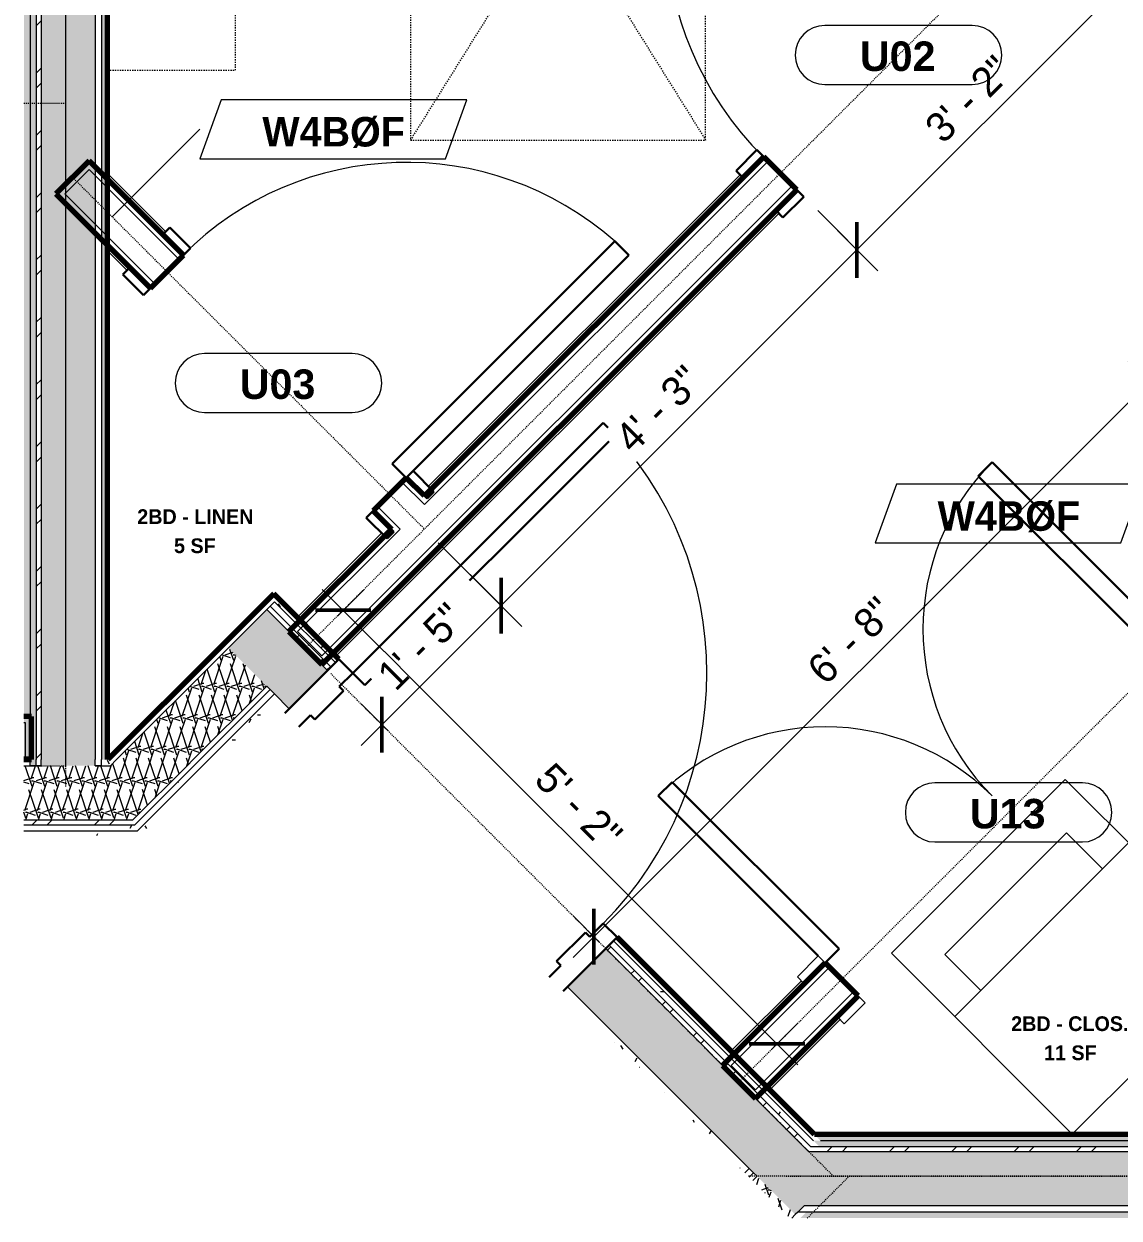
# Model space of a CAD drawing. Header units: inches. Extents: x 2071 to 4741, y -19 to 12114.
# Drawn here: x 4292.4 to 4403.8, y 10411.5 to 10533 of the extents above; entities that cross this region are included whole.
import ezdxf

# ---------------------------------------------------------------- set-up
doc = ezdxf.new("R2010")
doc.units = ezdxf.units.IN
doc.header["$MEASUREMENT"] = 0
doc.linetypes.add('Dash', pattern=[0.25, 0.125, -0.125])
doc.linetypes.add('Dash 3_32_', pattern=[0.1875, 0.09375, -0.09375])
for name, color, linetype, lineweight in [('0-3', 250, 'Continuous', 18), ('0-6', 130, 'Continuous', 5), ('A-ANNO-DIMS', 211, 'Continuous', 9), ('A-ANNO-DIMS-32', 211, 'Continuous', 9), ('A-AREA-IDEN', 2, 'Continuous', 9), ('A-DETL-1', 90, 'Dash 3_32_', 18), ('A-DOOR', 31, 'Continuous', 18), ('A-DOOR-1', 10, 'Continuous', 30), ('A-DOOR-2', 50, 'Continuous', 9), ('A-DOOR-3', 31, 'Continuous', 9), ('A-DOOR-4', 31, 'Continuous', 30), ('A-DOOR-FRAM-2', 10, 'Continuous', 30), ('A-DOOR-FRAM-3', 31, 'Continuous', 30), ('A-DOOR-IDEN', 31, 'Continuous', 9), ('A-GENM', 5, 'Continuous', 9), ('A-GENM-HDLN', 13, 'Dash', 9), ('A-WALL', 113, 'Continuous', 18), ('A-WALL-2', 250, 'Continuous', 18), ('A-WALL-3', 113, 'Continuous', 70), ('A-WALL-IDEN', 211, 'Continuous', 9), ('A-WALL-PATT-1', 50, 'Continuous', 9), ('A-WALL-PATT-2', 253, 'Continuous', 9), ('A-WALL-PATT-3', 8, 'Continuous', 9), ('I-WALL-1', 7, 'Continuous', 70), ('P-SANR-FIXT', 6, 'Continuous', 9), ('Q-CASE', 31, 'Continuous', 9), ('Q-CASE-2', 31, 'Dash', 9)]:
    doc.layers.add(name, color=color, linetype=linetype, lineweight=lineweight)
doc.styles.add('Arial_B', font='arialbd.ttf', dxfattribs={"height": 3})
doc.styles.add('Century Gothic', font='ufonts.com_century-gothic.ttf', dxfattribs={"height": 3})
doc.styles.add('Century Gothic_B', font='GOTHICB.TTF', dxfattribs={"height": 3})
doc.styles.add('Century Gothic_B_1', font='GOTHICB.TTF', dxfattribs={"height": 1.5})
doc.dimstyles.new('OD_1__HACK', dxfattribs={"dimscale": 12, "dimtxt": 3.132505, "dimasz": 0.333333, "dimexe": 0.25, "dimexo": 0.166667, "dimgap": 0.041667, "dimtad": 1, "dimdec": 0, "dimzin": 3, "dimdsep": 46, "dimlunit": 4, "dimtxsty": 'Century Gothic', "dimblk1": 'OBLIQUE', "dimblk2": 'OBLIQUE', "dimsah": 1, "dimcen": 0.09, "dimdle": 0.25, "dimazin": 0, "dimtfac": 1, "dimtdec": 4, "dimtix": 1, "dimtmove": 0, "dimatfit": 3, "dimfxl": 1, "dimtvp": 1, "dimtfill": 1, "dimfrac": 2, "dimtolj": 1, "dimtzin": 0, "dimarcsym": 2})
doc.dimstyles.new('OD_1__HACK_2', dxfattribs={"dimscale": 12, "dimtxt": 3.132505, "dimasz": 0.333333, "dimexe": 0.25, "dimexo": 0.166667, "dimgap": 0.041667, "dimtad": 1, "dimdec": 0, "dimzin": 3, "dimdsep": 46, "dimlunit": 4, "dimtxsty": 'Century Gothic', "dimblk1": 'OBLIQUE', "dimblk2": 'OBLIQUE', "dimsah": 1, "dimcen": 0.09, "dimdle": 0.25, "dimazin": 0, "dimtfac": 1, "dimtdec": 4, "dimtix": 1, "dimtmove": 0, "dimatfit": 3, "dimfxl": 1, "dimtvp": 1, "dimtfill": 1, "dimfrac": 2, "dimtolj": 1, "dimtzin": 0, "dimarcsym": 2})
pattern_1 = [(0, (0, 0), (10.24, 2.56), [0.422, -7.258, 0.422, -7.258, -40.96]), (0, (0, 0), (10.24, 2.56), [-15.36, 0.422, -14.938, 0.422, -7.258, -17.92]), (0, (0, 0), (10.24, 2.56), [-38.4, 0.422, -4.698, 0.422, -12.378]), (120, (3.84, 1.28), (-7.33702503, 7.58810013), [0.422, -7.258, 0.422, -7.258, -40.96]), (120, (3.84, 1.28), (-7.33702503, 7.58810013), [-15.36, 0.422, -14.938, 0.422, -7.258, -17.92]), (120, (3.84, 1.28), (-7.33702503, 7.58810013), [-38.4, 0.422, -4.698, 0.422, -12.378]), (240, (5.12, 6.4), (-2.90297497, -10.14810013), [0.422, -7.258, 0.422, -7.258, -40.96]), (240, (5.12, 6.4), (-2.90297497, -10.14810013), [-15.36, 0.422, -14.938, 0.422, -7.258, -17.92]), (240, (5.12, 6.4), (-2.90297497, -10.14810013), [-38.4, 0.422, -4.698, 0.422, -12.378])]
pattern_2 = [(45, (0, 0), (-3.1678384, 3.1678384), []), (45, (0, 4.8), (-3.1678384, 3.1678384), [])]
pattern_3 = [(161.57, (0.16, 0.16), (-1.279773737, -0.000426766), [0, -9.107, 1.011, 0]), (18.43, (-0.16, 0.16), (-1.279773737, 0.000426766), [0, -9.107, 1.011, 0]), (108.43, (0.16, 0.16), (0.639452382, -3.199964008), [3.035, -7.083]), (71.57, (-0.16, 0.16), (0.639452382, 3.199964008), [3.035, -7.083])]

# ---------------------------------------------------------------- blocks, each defined once
blk = doc.blocks.new('HOLLOW METAL - UNIT DOOR-2191977-1ST FLOOR - 2BD B - ADA TYPE B')
at = {"layer": 'A-DOOR-1'}
for p, q in [((16.25, -4.13), (18, -4.13)), ((16.25, -40.13), (16.25, -4.13)), ((18, -4.13), (18, -40.13)), ((18, -40.13), (16.25, -40.13))]:
    blk.add_line(p, q, dxfattribs=at)
at = {"layer": 'A-DOOR-2'}
blk.add_arc((18, -4.13), 36, 180, 270, dxfattribs=at)
at = {"layer": 'A-DOOR-FRAM-2'}
for p, q in [((-20, -4.13), (-20, 3.63)), ((-18, 3.63), (-18, 1.94)), ((18, 1.94), (18, 3.63)), ((20, 3.63), (20, -4.13)), ((-18, 1.94), (-17.38, 1.94)), ((-17.38, 1.94), (-17.38, -2.19)), ((17.37, 1.94), (18, 1.94)), ((17.37, -2.19), (17.37, 1.94)), ((-18, -2.19), (-18, -4.13)), ((-17.38, -2.19), (-18, -2.19)), ((18, -2.19), (17.37, -2.19)), ((18, -4.13), (18, -2.19)), ((-18, -4.13), (-20, -4.13)), ((20, -4.13), (18, -4.13))]:
    blk.add_line(p, q, dxfattribs=at)
blk = doc.blocks.new('CTR - 1st Phase - Common Walls_rvt-4-1ST FLOOR - 2BD B - ADA TYPE B')
at = {"layer": 'A-WALL-PATT-1'}
h = blk.add_hatch(dxfattribs=at)
h.set_pattern_fill('FP_1', color=256, style=0, pattern_type=2)
h.set_pattern_definition(pattern_1)
h.paths.add_polyline_path([(-2516.75, 10458.16), (-2516.75, 10813.24), (-2517.37, 10813.24), (-2517.37, 10458.16)], flags=0)
h = blk.add_hatch(dxfattribs=at)
h.set_pattern_fill('FP_1', color=256, style=0, pattern_type=2)
h.set_pattern_definition(pattern_1)
h.paths.add_polyline_path([(-2516.75, 10457.54), (-2516.12, 10457.54), (-2516.12, 10813.24), (-2516.75, 10813.24), (-2516.75, 10458.16)], flags=0)
h = blk.add_hatch(dxfattribs=at)
h.set_pattern_fill('FP_1', color=256, style=0, pattern_type=2)
h.set_pattern_definition(pattern_1)
h.paths.add_polyline_path([(-2508.87, 10458.16), (-2508.87, 10813.24), (-2509.5, 10813.24), (-2509.5, 10458.16)], flags=0)
h = blk.add_hatch(dxfattribs=at)
h.set_pattern_fill('FP_1', color=256, style=0, pattern_type=2)
h.set_pattern_definition(pattern_1)
h.paths.add_polyline_path([(-2507.95, 10458.16), (-2491.9, 10474.21), (-2492.34, 10474.66), (-2508.83, 10458.16)], flags=0)
h = blk.add_hatch(dxfattribs=at)
h.set_pattern_fill('FP_1', color=256, style=0, pattern_type=2)
h.set_pattern_definition(pattern_1)
h.paths.add_polyline_path([(-2437.1, 10419.41), (-2436.39, 10419.41), (-2457.07, 10440.1), (-2457.42, 10439.74), (-2440.35, 10422.66)], flags=0)
h.paths.add_polyline_path([(-2485.71, 10468.03), (-2485.36, 10468.38), (-2491.98, 10475.01), (-2492.34, 10474.66), (-2485.87, 10468.18)], flags=0)
h = blk.add_hatch(dxfattribs=at)
h.set_pattern_fill('FP_1', color=256, style=0, pattern_type=2)
h.set_pattern_definition(pattern_1)
h.paths.add_polyline_path([(-2437.36, 10418.79), (-2436.47, 10418.79), (-2457.42, 10439.74), (-2457.87, 10439.3), (-2440.35, 10421.78)], flags=0)
h.paths.add_polyline_path([(-2486.15, 10467.58), (-2485.71, 10468.03), (-2491.9, 10474.21), (-2492.34, 10473.77), (-2486.95, 10468.38)], flags=0)
h = blk.add_hatch(dxfattribs=at)
h.set_pattern_fill('FP_1', color=256, style=0, pattern_type=2)
h.set_pattern_definition(pattern_1)
h.paths.add_polyline_path([(-2505.2, 10451.54), (-2491.9, 10464.84), (-2492.34, 10465.29), (-2506.09, 10451.54), (-2505.62, 10451.54)], flags=0)
h = blk.add_hatch(dxfattribs=at)
h.set_pattern_fill('FP_1', color=256, style=0, pattern_type=2)
h.set_pattern_definition(pattern_1)
h.paths.add_polyline_path([(-2444.08, 10416.14), (-2443.64, 10416.58), (-2462.11, 10435.06), (-2462.55, 10434.62), (-2444.43, 10416.5)], flags=0)
h.paths.add_polyline_path([(-2490.84, 10462.9), (-2490.39, 10463.34), (-2491.9, 10464.84), (-2492.34, 10464.4), (-2491.01, 10463.08)], flags=0)
h = blk.add_hatch(dxfattribs=at)
h.set_pattern_fill('FP_1', color=256, style=0, pattern_type=2)
h.set_pattern_definition(pattern_1)
h.paths.add_polyline_path([(-2505.12, 10450.91), (-2491.98, 10464.05), (-2492.34, 10464.4), (-2505.83, 10450.91), (-2505.62, 10450.91)], flags=0)
h = blk.add_hatch(dxfattribs=at)
h.set_pattern_fill('FP_1', color=256, style=0, pattern_type=2)
h.set_pattern_definition(pattern_1)
h.paths.add_polyline_path([(-2517.37, 10457.54), (-2516.75, 10457.54), (-2516.75, 10458.16), (-2517.37, 10458.16)], flags=0)
h.paths.add_polyline_path([(-2509.5, 10457.54), (-2508.57, 10457.54), (-2507.95, 10458.16), (-2509.5, 10458.16)], flags=0)
h = blk.add_hatch(dxfattribs=at)
h.set_pattern_fill('FP_1', color=256, style=0, pattern_type=2)
h.set_pattern_definition(pattern_1)
h.paths.add_polyline_path([(-2517.37, 10450.91), (-2505.83, 10450.91), (-2505.2, 10451.54), (-2517.37, 10451.54), (-2517.37, 10451.49)], flags=0)
h = blk.add_hatch(dxfattribs=at)
h.set_pattern_fill('FP_1', color=256, style=0, pattern_type=2)
h.set_pattern_definition(pattern_1)
h.paths.add_polyline_path([(-2517.37, 10450.41), (-2505.62, 10450.41), (-2505.12, 10450.91), (-2517.37, 10450.91), (-2517.37, 10450.87)], flags=0)
h = blk.add_hatch(dxfattribs=at)
h.set_pattern_fill('FP_1', color=256, style=0, pattern_type=2)
h.set_pattern_definition(pattern_1)
h.paths.add_polyline_path([(-2380.71, 10419.41), (-2105.82, 10419.41), (-2105.82, 10420.04), (-2437.01, 10420.04), (-2436.39, 10419.41), (-2383.71, 10419.41)], flags=0)
h = blk.add_hatch(dxfattribs=at)
h.set_pattern_fill('FP_1', color=256, style=0, pattern_type=2)
h.set_pattern_definition(pattern_1)
h.paths.add_polyline_path([(-2321.29, 10418.79), (-2105.82, 10418.79), (-2105.82, 10419.41), (-2437.1, 10419.41), (-2436.47, 10418.79), (-2335.3, 10418.79)], flags=0)
h = blk.add_hatch(dxfattribs=at)
h.set_pattern_fill('FP_1', color=256, style=0, pattern_type=2)
h.set_pattern_definition(pattern_1)
h.paths.add_polyline_path([(-2443.64, 10415.7), (-2443.19, 10416.14), (-2443.64, 10416.58), (-2444.08, 10416.14)], flags=0)
h = blk.add_hatch(dxfattribs=at)
h.set_pattern_fill('FP_1', color=256, style=0, pattern_type=2)
h.set_pattern_definition(pattern_1)
h.paths.add_polyline_path([(-2438.95, 10411.54), (-2438.43, 10411.54), (-2437.8, 10412.16), (-2438.69, 10412.16), (-2439.31, 10411.54)], flags=0)
h = blk.add_hatch(dxfattribs=at)
h.set_pattern_fill('FP_1', color=256, style=0, pattern_type=2)
h.set_pattern_definition(pattern_1)
h.paths.add_polyline_path([(-2125.2, 10411.54), (-2105.82, 10411.54), (-2105.82, 10412.16), (-2437.8, 10412.16), (-2438.43, 10411.54), (-2181.22, 10411.54)], flags=0)
at = {"layer": 'A-WALL-PATT-2'}
h = blk.add_hatch(dxfattribs=at)
h.set_pattern_fill('FP_2', color=256, style=0, pattern_type=2)
h.set_pattern_definition(pattern_3)
h.paths.add_polyline_path([(-2515.62, 10457.54), (-2510.12, 10457.54), (-2510.12, 10813.24), (-2515.62, 10813.24), (-2515.62, 10458.16)], flags=0)
h = blk.add_hatch(dxfattribs=at)
h.set_pattern_fill('FP_2', color=256, style=0, pattern_type=2)
h.set_pattern_definition(pattern_3)
h.paths.add_polyline_path([(-2438.95, 10411.9), (-2435.06, 10415.79), (-2458.22, 10438.95), (-2462.11, 10435.06), (-2439.47, 10412.42)], flags=0)
h.paths.add_polyline_path([(-2490.39, 10463.34), (-2486.5, 10467.23), (-2492.69, 10473.42), (-2496.58, 10469.53), (-2491.01, 10463.96)], flags=0)
h = blk.add_hatch(dxfattribs=at)
h.set_pattern_fill('FP_2', color=256, style=0, pattern_type=2)
h.set_pattern_definition(pattern_3)
h.paths.add_polyline_path([(-2508.57, 10457.54), (-2500.79, 10457.54), (-2492.69, 10465.64), (-2496.58, 10469.53), (-2507.95, 10458.16)], flags=0)
h = blk.add_hatch(dxfattribs=at)
h.set_pattern_fill('FP_2', color=256, style=0, pattern_type=2)
h.set_pattern_definition(pattern_3)
h.paths.add_polyline_path([(-2506.29, 10452.04), (-2500.79, 10457.54), (-2517.37, 10457.54), (-2517.37, 10452.04)], flags=0)
h = blk.add_hatch(dxfattribs=at)
h.set_pattern_fill('FP_2', color=256, style=0, pattern_type=2)
h.set_pattern_definition(pattern_3)
h.paths.add_polyline_path([(-2433.34, 10412.79), (-2105.82, 10412.79), (-2105.82, 10418.29), (-2437.56, 10418.29), (-2435.06, 10415.79), (-2438.06, 10412.79), (-2437.18, 10412.79)], flags=0)
h = blk.add_hatch(dxfattribs=at)
h.set_pattern_fill('FP_2', color=256, style=0, pattern_type=2)
h.set_pattern_definition(pattern_3)
h.paths.add_polyline_path([(-2439.47, 10411.54), (-2439.31, 10411.54), (-2438.95, 10411.9), (-2442.84, 10415.79), (-2443.28, 10415.35), (-2440.35, 10412.41)], flags=0)
at = {"layer": 'A-WALL-PATT-3'}
h = blk.add_hatch(dxfattribs=at)
h.set_pattern_fill('FP_3', color=256, style=0, pattern_type=2)
h.set_pattern_definition(pattern_2)
h.paths.add_polyline_path([(-2515.62, 10457.54), (-2515.62, 10813.24), (-2516.12, 10813.24), (-2516.12, 10457.54)], flags=0)
h = blk.add_hatch(dxfattribs=at)
h.set_pattern_fill('FP_3', color=256, style=0, pattern_type=2)
h.set_pattern_definition(pattern_2)
h.paths.add_polyline_path([(-2437.56, 10418.29), (-2436.86, 10418.29), (-2457.87, 10439.3), (-2458.22, 10438.95), (-2437.66, 10418.39)], flags=0)
h.paths.add_polyline_path([(-2486.5, 10467.23), (-2486.15, 10467.58), (-2492.34, 10473.77), (-2492.69, 10473.42), (-2487.65, 10468.38)], flags=0)
h = blk.add_hatch(dxfattribs=at)
h.set_pattern_fill('FP_3', color=256, style=0, pattern_type=2)
h.set_pattern_definition(pattern_2)
h.paths.add_polyline_path([(-2506.09, 10451.54), (-2505.59, 10452.04), (-2517.37, 10452.04), (-2517.37, 10451.54)], flags=0)
h = blk.add_hatch(dxfattribs=at)
h.set_pattern_fill('FP_3', color=256, style=0, pattern_type=2)
h.set_pattern_definition(pattern_2)
h.paths.add_polyline_path([(-2436.86, 10418.29), (-2105.82, 10418.29), (-2105.82, 10418.79), (-2437.36, 10418.79), (-2436.95, 10418.39)], flags=0)
at = {"layer": 'A-WALL-2'}
for p, q in [((-2516.75, 10813.24), (-2516.75, 10458.16)), ((-2516.12, 10813.24), (-2516.12, 10458.16)), ((-2515.62, 10813.24), (-2515.62, 10458.16)), ((-2510.12, 10813.24), (-2510.12, 10458.16)), ((-2509.5, 10813.24), (-2509.5, 10458.16)), ((-2492.34, 10473.77), (-2491.9, 10474.21)), ((-2485.71, 10468.03), (-2491.9, 10474.21)), ((-2496.58, 10469.53), (-2492.69, 10473.42)), ((-2492.69, 10473.42), (-2492.34, 10473.77)), ((-2486.5, 10467.23), (-2492.69, 10473.42)), ((-2486.15, 10467.58), (-2492.34, 10473.77)), ((-2497.02, 10469.09), (-2496.58, 10469.53)), ((-2507.95, 10458.16), (-2497.02, 10469.09)), ((-2500.17, 10458.16), (-2493.13, 10465.2)), ((-2499.46, 10458.16), (-2492.78, 10464.84)), ((-2493.13, 10465.2), (-2492.69, 10465.64)), ((-2492.78, 10464.84), (-2492.34, 10465.29)), ((-2492.34, 10465.29), (-2492.69, 10465.64)), ((-2492.69, 10465.64), (-2492.34, 10465.29)), ((-2491.9, 10464.84), (-2492.34, 10465.29)), ((-2492.34, 10465.29), (-2491.9, 10464.84)), ((-2492.34, 10464.4), (-2491.9, 10464.84)), ((-2490.39, 10463.34), (-2491.9, 10464.84)), ((-2498.58, 10458.16), (-2492.34, 10464.4)), ((-2517.37, 10457.54), (-2516.75, 10457.54)), ((-2516.75, 10457.54), (-2516.75, 10458.16)), ((-2516.12, 10457.54), (-2516.75, 10457.54)), ((-2516.75, 10457.54), (-2516.12, 10457.54)), ((-2516.12, 10457.54), (-2516.12, 10458.16)), ((-2515.62, 10457.54), (-2516.12, 10457.54)), ((-2516.12, 10457.54), (-2515.62, 10457.54)), ((-2515.62, 10457.54), (-2515.62, 10458.16)), ((-2510.12, 10457.54), (-2510.12, 10458.16)), ((-2509.5, 10457.54), (-2510.12, 10457.54)), ((-2510.12, 10457.54), (-2509.5, 10457.54)), ((-2509.5, 10457.54), (-2509.5, 10458.16)), ((-2509.5, 10457.54), (-2508.57, 10457.54)), ((-2507.95, 10458.16), (-2508.57, 10457.54)), ((-2500.79, 10457.54), (-2506.29, 10452.04)), ((-2499.46, 10458.16), (-2505.59, 10452.04)), ((-2498.58, 10458.16), (-2505.2, 10451.54)), ((-2500.17, 10458.16), (-2500.79, 10457.54)), ((-2517.37, 10452.04), (-2506.29, 10452.04)), ((-2517.37, 10451.54), (-2506.09, 10451.54)), ((-2505.59, 10452.04), (-2506.09, 10451.54)), ((-2505.2, 10451.54), (-2505.83, 10450.91)), ((-2517.38, 10450.91), (-2505.83, 10450.91)), ((-2437.36, 10418.79), (-2457.87, 10439.3)), ((-2437.1, 10419.41), (-2457.42, 10439.74)), ((-2437.56, 10418.29), (-2458.22, 10438.95)), ((-2443.64, 10416.58), (-2462.11, 10435.06)), ((-2436.47, 10418.79), (-2437.36, 10418.79)), ((-2435.76, 10418.79), (-2436.47, 10418.79)), ((-2105.82, 10419.41), (-2436.39, 10419.41)), ((-2105.82, 10418.79), (-2435.76, 10418.79)), ((-2436.86, 10418.29), (-2437.56, 10418.29)), ((-2435.26, 10418.29), (-2436.86, 10418.29)), ((-2105.82, 10418.29), (-2435.26, 10418.29)), ((-2443.64, 10416.58), (-2444.08, 10416.14)), ((-2443.19, 10416.14), (-2443.64, 10416.58)), ((-2443.64, 10416.58), (-2443.19, 10416.14)), ((-2443.19, 10416.14), (-2443.64, 10415.7)), ((-2442.84, 10415.79), (-2443.19, 10416.14)), ((-2443.19, 10416.14), (-2442.84, 10415.79)), ((-2442.84, 10415.79), (-2443.28, 10415.35)), ((-2438.69, 10412.16), (-2438.06, 10412.79)), ((-2437.18, 10412.79), (-2438.06, 10412.79)), ((-2105.82, 10412.79), (-2437.18, 10412.79)), ((-2438.95, 10411.9), (-2439.31, 10411.54)), ((-2438.69, 10412.16), (-2438.95, 10411.9)), ((-2437.8, 10412.16), (-2438.69, 10412.16)), ((-2105.82, 10412.16), (-2437.8, 10412.16))]:
    blk.add_line(p, q, dxfattribs=at)
at = {"layer": 'I-WALL-1'}
for p, q in [((-2508.87, 10458.16), (-2508.87, 10569.1)), ((-2492.34, 10474.66), (-2497.46, 10469.53)), ((-2491.98, 10475.01), (-2492.34, 10474.66)), ((-2485.36, 10468.38), (-2491.98, 10475.01)), ((-2497.46, 10469.53), (-2508.83, 10458.16)), ((-2508.83, 10458.16), (-2508.87, 10458.16)), ((-2437.01, 10420.04), (-2457.07, 10440.1)), ((-2383.71, 10420.04), (-2437.01, 10420.04))]:
    blk.add_line(p, q, dxfattribs=at)
at = {"layer": '0-3', "rotation": 134.9999999999939}
blk.add_blockref('HOLLOW METAL - UNIT DOOR-2191977-1ST FLOOR - 2BD B - ADA TYPE B', (-2474.13, 10451.32), dxfattribs=at)
blk = doc.blocks.new('Basic Wall _ INT - W4BØF - _5_8 GYP - 2X4 WOOD_BATT_ - 5_8 GYP_ - ___-2683362-1ST FLOOR - 2BD B - ADA TYPE B')
at = {"layer": 'A-WALL'}
for p, q in [((-2508.87, 10510.29), (-2506.71, 10508.13)), ((-2508.87, 10509.89), (-2506.91, 10507.92))]:
    blk.add_line(p, q, dxfattribs=at)
blk = doc.blocks.new('Basic Wall _ INT - W4BØF - _5_8 GYP - 2X4 WOOD_BATT_ - 5_8 GYP_ - ___-2683361-1ST FLOOR - 2BD B - ADA TYPE B')
at = {"layer": 'A-WALL'}
for p, q in [((-2508.87, 10517.77), (-2502.97, 10511.87)), ((-2503.17, 10511.66), (-2508.87, 10517.36))]:
    blk.add_line(p, q, dxfattribs=at)
blk = doc.blocks.new('Basic Wall _ INT - W4BØF - _5_8 GYP - 2X4 WOOD_BATT_ - 5_8 GYP_ - ___-2683363-1ST FLOOR - 2BD B - ADA TYPE B')
at = {"layer": 'A-WALL'}
for p, q in [((-2476.24, 10485.97), (-2444.57, 10517.64)), ((-2444.36, 10517.44), (-2476.04, 10485.76)), ((-2489.59, 10472.62), (-2481.01, 10481.2)), ((-2480.81, 10480.99), (-2489.39, 10472.41))]:
    blk.add_line(p, q, dxfattribs=at)
blk = doc.blocks.new('Basic Wall _ INT - W4BØF - _5_8 GYP - 2X4 WOOD_BATT_ - 5_8 GYP_ - ___-2683364-1ST FLOOR - 2BD B - ADA TYPE B')
at = {"layer": 'A-WALL'}
for p, q in [((-2485.85, 10468.88), (-2440.83, 10513.9)), ((-2485.65, 10468.67), (-2440.62, 10513.7))]:
    blk.add_line(p, q, dxfattribs=at)
blk = doc.blocks.new('SWING - SINGLE - FLUSH - 2-10 x 6-8 - PRIVACY-3199407-1ST FLOOR - 2BD B - ADA TYPE B')
at = {"layer": 'A-DOOR-3'}
blk.add_arc((17, 2.37), 34.07, 93.3657, 180, dxfattribs=at)
at = {"layer": 'A-DOOR-4'}
for p, q in [((15, 2.37), (15, 36.38)), ((17, 36.38), (15, 36.38)), ((17, 2.37), (17, 36.38)), ((17, 2.37), (15, 2.37))]:
    blk.add_line(p, q, dxfattribs=at)
at = {"layer": 'A-DOOR-FRAM-3'}
for p, q in [((-17, 3.37), (-20, 3.37)), ((-20, 3.37), (-20, 2.37)), ((-17, 2.37), (-17, 3.37)), ((20, 3.37), (17, 3.37)), ((17, 3.37), (17, 2.37)), ((20, 2.37), (20, 3.37)), ((-20, 2.37), (-17, 2.37)), ((17, 2.37), (20, 2.37)), ((-17, -2.38), (-20, -2.38)), ((-20, -2.38), (-20, -3.38)), ((-17, -3.38), (-17, -2.38)), ((20, -2.38), (17, -2.38)), ((17, -2.38), (17, -3.38)), ((20, -3.38), (20, -2.38)), ((-20, -3.38), (-17, -3.38)), ((17, -3.38), (20, -3.38))]:
    blk.add_line(p, q, dxfattribs=at)
blk = doc.blocks.new('SWING - SINGLE - FLUSH - 2-8 x 6-8 - PASSAGE-3199406-1ST FLOOR - 2BD B - ADA TYPE B')
at = {"layer": 'A-DOOR-3'}
blk.add_arc((16, 2.37), 32.07, 93.5759, 180, dxfattribs=at)
at = {"layer": 'A-DOOR-4'}
for p, q in [((14, 2.37), (14, 34.38)), ((16, 34.38), (14, 34.38)), ((16, 2.37), (16, 34.38)), ((16, 2.37), (14, 2.37))]:
    blk.add_line(p, q, dxfattribs=at)
at = {"layer": 'A-DOOR-FRAM-3'}
for p, q in [((-16, 3.37), (-19, 3.37)), ((-19, 3.37), (-19, 2.37)), ((-16, 2.37), (-16, 3.37)), ((19, 3.37), (16, 3.37)), ((16, 3.37), (16, 2.37)), ((19, 2.37), (19, 3.37)), ((-19, 2.37), (-16, 2.37)), ((16, 2.37), (19, 2.37)), ((-16, -2.38), (-19, -2.38)), ((-19, -2.38), (-19, -3.38)), ((-16, -3.38), (-16, -2.38)), ((19, -2.38), (16, -2.38)), ((16, -2.38), (16, -3.38)), ((19, -3.38), (19, -2.38)), ((-19, -3.38), (-16, -3.38)), ((16, -3.38), (19, -3.38))]:
    blk.add_line(p, q, dxfattribs=at)
blk = doc.blocks.new('Stacked Washer and Dryer - 26_x25_ - Private-1352637-1ST FLOOR - 2BD B - ADA TYPE B')
at = {"layer": 'P-SANR-FIXT'}
for p, q in [((0, 12.5), (26, 12.5)), ((0, 12.5), (0, -12.5)), ((16.90625, 12.5), (16.90625, -12.5)), ((26, 12.5), (26, -12.5)), ((16.90625, 8.75), (22.09375, 8.75)), ((22.09375, 8.75), (22.09375, -8.75)), ((22.09375, -8.75), (16.90625, -8.75)), ((26, -12.5), (0, -12.5))]:
    blk.add_line(p, q, dxfattribs=at)
blk = doc.blocks.new('Basic Wall _ INT - W4BØF - _5_8 GYP - 2X4 WOOD_BATT_ - 5_8 GYP_ - ___-2695107-1ST FLOOR - 2BD B - ADA TYPE B')
at = {"layer": 'A-WALL'}
for p, q in [((-2396.41, 10470.12), (-2388.81, 10477.71)), ((-2396.2, 10469.91), (-2389.23, 10476.89)), ((-2441.75, 10424.78), (-2434.59, 10431.93)), ((-2441.55, 10424.57), (-2434.39, 10431.73))]:
    blk.add_line(p, q, dxfattribs=at)
blk = doc.blocks.new('Basic Wall _ INT - W4BØF - _5_8 GYP - 2X4 WOOD_BATT_ - 5_8 GYP_ - ___-2695106-1ST FLOOR - 2BD B - ADA TYPE B')
at = {"layer": 'A-WALL'}
for p, q in [((-2400.15, 10473.86), (-2392.16, 10481.84)), ((-2391.76, 10481.84), (-2399.94, 10473.65)), ((-2445.49, 10428.52), (-2438.33, 10435.67)), ((-2438.13, 10435.47), (-2445.29, 10428.31))]:
    blk.add_line(p, q, dxfattribs=at)
at = {"layer": 'A-WALL', "flags": 128}
for points in [[(-2392.16, 10481.84), (-2391.99, 10481.84), (-2391.86, 10481.84), (-2391.78, 10481.84), (-2391.76, 10481.84)], [(-2391.76, 10481.84), (-2391.75, 10481.84), (-2391.74, 10481.84), (-2391.72, 10481.84), (-2391.7, 10481.84), (-2391.67, 10481.84), (-2391.64, 10481.84)]]:
    blk.add_lwpolyline(points, dxfattribs=at)
blk = doc.blocks.new('SWING - DOUBLE - FLUSH - 4-0 x 6-8 - DUMMY-3207495-1ST FLOOR - 2BD B - ADA TYPE B')
at = {"layer": 'A-DOOR-3'}
for p, q in [((-27, 2.375), (-27, 3.375)), ((-27, 3.375), (-24, 3.375)), ((-24, 3.375), (-24, 2.375)), ((24, 2.375), (24, 3.375)), ((24, 3.375), (27, 3.375)), ((27, 3.375), (27, 2.375)), ((-24, 2.375), (-27, 2.375)), ((27, 2.375), (24, 2.375)), ((-27, -2.375), (-24, -2.375)), ((-27, -3.375), (-27, -2.375)), ((-24, -2.375), (-24, -3.375)), ((24, -2.375), (27, -2.375)), ((24, -3.375), (24, -2.375)), ((27, -2.375), (27, -3.375)), ((-24, -3.375), (-27, -3.375)), ((27, -3.375), (24, -3.375))]:
    blk.add_line(p, q, dxfattribs=at)
for centre, start, end in [((-24, -2.375), 270, 0), ((24, -2.375), 180, 270)]:
    blk.add_arc(centre, 24, start, end, dxfattribs=at)
at = {"layer": 'A-DOOR-4'}
for p, q in [((-22, -2.375), (-24, -2.375)), ((-22, -26.375), (-22, -2.375)), ((22, -2.375), (24, -2.375)), ((22, -26.375), (22, -2.375)), ((-24, -3.375), (-24, -26.375)), ((24, -3.375), (24, -26.375)), ((-24, -26.375), (-22, -26.375)), ((24, -26.375), (22, -26.375))]:
    blk.add_line(p, q, dxfattribs=at)
blk = doc.blocks.new('300 Series Wall Hung Cabinet_326 - 36_-2909952-1ST FLOOR - 2BD B - ADA TYPE B')
at = {"layer": 'Q-CASE'}
for p, q in [((-2.5, -13.19), (-2.01, -13.19)), ((-2.5, -13.19), (-2.5, -14.69)), ((-2.01, -14.69), (-2.01, -13.19)), ((2, -13.19), (2.49, -13.19)), ((2, -13.19), (2, -14.69)), ((2.49, -14.69), (2.49, -13.19)), ((-2.5, -14.69), (-2.01, -14.69)), ((2, -14.69), (2.49, -14.69))]:
    blk.add_line(p, q, dxfattribs=at)
at = {"layer": 'Q-CASE-2'}
for p, q in [((18, -0.19), (-18, -0.19)), ((-18, -0.19), (-18, -13.19)), ((18, -13.19), (18, -0.19)), ((-18, -13.19), (18, -13.19))]:
    blk.add_line(p, q, dxfattribs=at)
blk = doc.blocks.new('ADA Clearances - 30_x48_-3054095-1ST FLOOR - 2BD B - ADA TYPE B')
at = {"layer": 'A-GENM-HDLN'}
for p, q in [((15, -24), (-15, 24)), ((-15, -24), (15, 24)), ((15, 24), (-15, 24)), ((-15, 24), (-15, -24)), ((15, -24), (15, 24)), ((-15, -24), (15, -24))]:
    blk.add_line(p, q, dxfattribs=at)
blk = doc.blocks.new('Door Tag - Type Mark-2601225-1ST FLOOR - 2BD B - ADA TYPE B')
at = {"layer": 'A-DOOR-IDEN'}
for p, q in [((0.234375, 0.09375), (-0.234375, 0.09375)), ((-0.234375, -0.09375), (0.234375, -0.09375))]:
    blk.add_line(p, q, dxfattribs=at)
for centre, start, end in [((-0.234375, 0), 90, 270), ((0.234375, 0), 270, 90)]:
    blk.add_arc(centre, 0.09375, start, end, dxfattribs=at)
blk = doc.blocks.new('DIMBLOCK127-1ST FLOOR - 2BD B - ADA TYPE B')
at = {"layer": 'A-ANNO-DIMS-32'}
for p, q in [((4397.6, 10543.25), (4406.1, 10534.75)), ((4403.98, 10536.87), (4397.6, 10543.25)), ((4403.98, 10536.87), (4377.11, 10510)), ((4373.12, 10513.99), (4379.23, 10507.88)), ((4377.11, 10510), (4373.12, 10513.99))]:
    blk.add_line(p, q, dxfattribs=at)
at = {"layer": 'A-ANNO-DIMS-32', "lineweight": 50}
for p, q in [((4403.98, 10536.87), (4403.98, 10539.7)), ((4403.98, 10536.87), (4403.98, 10534.04)), ((4377.11, 10510), (4377.11, 10512.83)), ((4377.11, 10510), (4377.11, 10507.17))]:
    blk.add_line(p, q, dxfattribs=at)
at = {"layer": 'A-ANNO-DIMS-32', "color": 0, "insert": (4383.76, 10522.8), "char_height": 3, "width": 12.5897, "attachment_point": 1, "rotation": 45, "line_spacing_factor": 0.984502, "style": 'Century Gothic', "bg_fill": 3, "box_fill_scale": 1.25, "bg_fill_color": 256, "bg_fill_true_color": 13158600, "bg_fill_transparency": 0}
blk.add_mtext('3\' - 2"', dxfattribs=at)
blk = doc.blocks.new('_Oblique')
at = {"color": 0, "linetype": 'ByBlock', "lineweight": -2}
blk.add_line((-0.5, -0.5), (0.5, 0.5), dxfattribs=at)
blk = doc.blocks.new('DIMBLOCK128-1ST FLOOR - 2BD B - ADA TYPE B')
at = {"layer": 'A-ANNO-DIMS-32'}
for p, q in [((4373.12, 10513.99), (4379.23, 10507.88)), ((4377.11, 10510), (4373.12, 10513.99)), ((4377.11, 10510), (4340.93, 10473.82)), ((4334.55, 10480.2), (4343.05, 10471.7)), ((4340.93, 10473.82), (4334.55, 10480.2))]:
    blk.add_line(p, q, dxfattribs=at)
at = {"layer": 'A-ANNO-DIMS-32', "lineweight": 50}
for p, q in [((4377.11, 10510), (4377.11, 10512.83)), ((4377.11, 10510), (4377.11, 10507.17)), ((4340.93, 10473.82), (4340.93, 10476.65)), ((4340.93, 10473.82), (4340.93, 10470.99))]:
    blk.add_line(p, q, dxfattribs=at)
at = {"layer": 'A-ANNO-DIMS-32', "color": 0, "insert": (4352.23, 10491.28), "char_height": 3, "width": 12.5897, "attachment_point": 1, "rotation": 45, "line_spacing_factor": 0.984502, "style": 'Century Gothic', "bg_fill": 3, "box_fill_scale": 1.25, "bg_fill_color": 256, "bg_fill_true_color": 13158600, "bg_fill_transparency": 0}
blk.add_mtext('4\' - 3"', dxfattribs=at)
blk = doc.blocks.new('DIMBLOCK129-1ST FLOOR - 2BD B - ADA TYPE B')
at = {"layer": 'A-ANNO-DIMS-32'}
for p, q in [((4334.55, 10480.2), (4343.05, 10471.7)), ((4340.93, 10473.82), (4334.55, 10480.2)), ((4340.93, 10473.82), (4326.69, 10459.59)), ((4329.4, 10461.12), (4326.69, 10463.83)), ((4328.81, 10461.71), (4329.4, 10461.12))]:
    blk.add_line(p, q, dxfattribs=at)
at = {"layer": 'A-ANNO-DIMS-32', "lineweight": 50}
for p, q in [((4340.93, 10473.82), (4340.93, 10476.65)), ((4340.93, 10473.82), (4340.93, 10470.99)), ((4328.81, 10461.71), (4328.81, 10464.54)), ((4328.81, 10461.71), (4328.81, 10458.88))]:
    blk.add_line(p, q, dxfattribs=at)
at = {"layer": 'A-ANNO-DIMS-32', "color": 0, "insert": (4328.09, 10467.13), "char_height": 3, "width": 12.5897, "attachment_point": 1, "rotation": 45, "line_spacing_factor": 0.984502, "style": 'Century Gothic', "bg_fill": 3, "box_fill_scale": 1.25, "bg_fill_color": 256, "bg_fill_true_color": 13158600, "bg_fill_transparency": 0}
blk.add_mtext('1\' - 5"', dxfattribs=at)
blk = doc.blocks.new('DIMBLOCK137-1ST FLOOR - 2BD B - ADA TYPE B')
at = {"layer": 'A-ANNO-DIMS-32'}
for p, q in [((4414.85, 10488.56), (4404.69, 10498.72)), ((4406.81, 10496.6), (4348.25, 10438.03)), ((4406.81, 10496.6), (4414.85, 10488.56)), ((4350.95, 10439.57), (4348.25, 10442.27)), ((4350.37, 10440.15), (4350.95, 10439.57))]:
    blk.add_line(p, q, dxfattribs=at)
at = {"layer": 'A-ANNO-DIMS-32', "lineweight": 50}
for p, q in [((4406.81, 10496.6), (4406.81, 10499.43)), ((4406.81, 10496.6), (4406.81, 10493.77)), ((4350.37, 10440.15), (4350.37, 10442.98)), ((4350.37, 10440.15), (4350.37, 10437.32))]:
    blk.add_line(p, q, dxfattribs=at)
at = {"layer": 'A-ANNO-DIMS-32', "color": 0, "insert": (4371.81, 10467.74), "char_height": 3, "width": 12.5897, "attachment_point": 1, "rotation": 45, "line_spacing_factor": 0.984502, "style": 'Century Gothic', "bg_fill": 3, "box_fill_scale": 1.25, "bg_fill_color": 256, "bg_fill_true_color": 13158600, "bg_fill_transparency": 0}
blk.add_mtext('6\' - 8"', dxfattribs=at)
blk = doc.blocks.new('DIMBLOCK138-1ST FLOOR - 2BD B - ADA TYPE B')
at = {"layer": 'A-ANNO-DIMS-32'}
for p, q in [((4371.1, 10427.12), (4322.75, 10475.47)), ((4324.29, 10472.76), (4327, 10475.47)), ((4324.87, 10473.35), (4324.29, 10472.76)), ((4368.39, 10428.66), (4371.1, 10431.37)), ((4368.98, 10429.25), (4368.39, 10428.66))]:
    blk.add_line(p, q, dxfattribs=at)
at = {"layer": 'A-ANNO-DIMS-32', "lineweight": 50}
for p, q in [((4324.87, 10473.35), (4322.05, 10473.35)), ((4324.87, 10473.35), (4327.7, 10473.35)), ((4368.98, 10429.25), (4366.15, 10429.25)), ((4368.98, 10429.25), (4371.81, 10429.25))]:
    blk.add_line(p, q, dxfattribs=at)
at = {"layer": 'A-ANNO-DIMS-32', "color": 0, "insert": (4346.29, 10458.08), "char_height": 3, "width": 12.5897, "attachment_point": 1, "rotation": 315, "line_spacing_factor": 0.984502, "style": 'Century Gothic', "bg_fill": 3, "box_fill_scale": 1.25, "bg_fill_color": 256, "bg_fill_true_color": 13158600, "bg_fill_transparency": 0}
blk.add_mtext('5\' - 2"', dxfattribs=at)
blk = doc.blocks.new('Wall Tag - ONE-2663183-1ST FLOOR - 2BD B - ADA TYPE B')
at = {"layer": 'A-WALL-IDEN'}
for p, q in [((-0.3561, 0.0937), (-0.4244, -0.0937)), ((0.4244, 0.0937), (-0.3561, 0.0937)), ((0.3561, -0.0937), (0.4244, 0.0937)), ((-0.4244, -0.0937), (0.3561, -0.0937))]:
    blk.add_line(p, q, dxfattribs=at)

msp = doc.modelspace()

# ---------------------------------------------------------------- linework, layer by layer
at = {"layer": 'A-DETL-1'}
for p, q in [((4296.67, 10457.54), (4296.67, 10814.49)), ((4296.67, 10455.44), (4296.67, 10814.49)), ((4321.02, 10469.5), (4447.89, 10596.37)), ((4292.42, 10524.91), (4296.67, 10524.91)), ((4297.36, 10517.38), (4333.14, 10481.61)), ((4365.13, 10425.39), (4421.57, 10481.84)), ((4374.73, 10415.79), (4323.59, 10466.93)), ((4292.42, 10457.54), (4296.67, 10457.54)), ((4704.97, 10415.79), (4366.07, 10415.79)), ((4369.89, 10415.79), (4704.97, 10415.79)), ((4372.06, 10411.54), (4376.31, 10415.79))]:
    msp.add_line(p, q, dxfattribs=at)
at = {"layer": 'A-WALL'}
for p, q in [((4299.04, 10518.18), (4296.57, 10515.7)), ((4308.21, 10509.01), (4299.04, 10518.18)), ((4368.08, 10519.03), (4333.14, 10484.09)), ((4305.74, 10506.54), (4296.57, 10515.7)), ((4370.56, 10516.55), (4322.7, 10468.7)), ((4333.14, 10484.09), (4330.84, 10486.38)), ((4330.66, 10481.61), (4328.36, 10483.91)), ((4330.66, 10481.61), (4320.23, 10471.18)), ((4320.23, 10471.18), (4322.7, 10468.7)), ((4292.57, 10461.91), (4292.42, 10461.91)), ((4292.57, 10458.41), (4292.57, 10461.91)), ((4293.19, 10458.41), (4292.42, 10458.41)), ((4374.32, 10437.06), (4364.33, 10427.07)), ((4376.79, 10434.59), (4366.8, 10424.6)), ((4364.33, 10427.07), (4366.8, 10424.6))]:
    msp.add_line(p, q, dxfattribs=at)
at = {"layer": 'A-WALL-3'}
for p, q in [((4367.64, 10519.47), (4333.14, 10484.97)), ((4371, 10516.11), (4367.64, 10519.47)), ((4299.04, 10519.06), (4295.68, 10515.7)), ((4308.65, 10509.45), (4299.04, 10519.06)), ((4295.68, 10515.7), (4305.29, 10506.09)), ((4322.7, 10467.82), (4371, 10516.11)), ((4305.29, 10506.09), (4308.65, 10509.45)), ((4331.28, 10486.83), (4327.92, 10483.47)), ((4333.14, 10484.97), (4331.28, 10486.83)), ((4327.92, 10483.47), (4329.78, 10481.61)), ((4329.78, 10481.61), (4319.34, 10471.18)), ((4319.34, 10471.18), (4322.7, 10467.82)), ((4293.19, 10462.54), (4292.42, 10462.54)), ((4293.19, 10458.16), (4293.19, 10462.54)), ((4292.42, 10458.16), (4293.19, 10458.16)), ((4373.88, 10437.5), (4363.45, 10427.07)), ((4377.23, 10434.14), (4373.88, 10437.5)), ((4366.8, 10423.71), (4377.23, 10434.14)), ((4363.45, 10427.07), (4366.8, 10423.71))]:
    msp.add_line(p, q, dxfattribs=at)
at = {"layer": 'A-WALL-IDEN'}
msp.add_line((4301.39, 10513.35), (4310.3, 10522.26), dxfattribs=at)

# ---------------------------------------------------------------- block references
at = {"layer": '0-6'}
msp.add_blockref('CTR - 1st Phase - Common Walls_rvt-4-1ST FLOOR - 2BD B - ADA TYPE B', (6809.79, 0), dxfattribs=at)
at = {"layer": 'A-DOOR'}
for name, p, rotation in [('SWING - SINGLE - FLUSH - 2-10 x 6-8 - PRIVACY-3199407-1ST FLOOR - 2BD B - ADA TYPE B', (4381.34, 10529.81), 44.99999999999926), ('SWING - SINGLE - FLUSH - 2-8 x 6-8 - PASSAGE-3199406-1ST FLOOR - 2BD B - ADA TYPE B', (4318.29, 10496.46), 314.9999999999924), ('SWING - DOUBLE - FLUSH - 4-0 x 6-8 - DUMMY-3207495-1ST FLOOR - 2BD B - ADA TYPE B', (4392.53, 10452.79), 225.0000000000071)]:
    msp.add_blockref(name, p, dxfattribs=dict(at, rotation=rotation))
at = {"layer": 'A-DOOR-IDEN', "xscale": 31.99999999999999, "yscale": 31.99999999999999, "zscale": 31.99999999999999}
for p in [(4381.34, 10529.81), (4318.29, 10496.46)]:
    msp.add_blockref('Door Tag - Type Mark-2601225-1ST FLOOR - 2BD B - ADA TYPE B', p, dxfattribs=at)
at = {"layer": 'A-GENM', "rotation": 180}
msp.add_blockref('ADA Clearances - 30_x48_-3054095-1ST FLOOR - 2BD B - ADA TYPE B', (4346.72, 10545.17), dxfattribs=at)
at = {"layer": 'A-WALL'}
for name in ['Basic Wall _ INT - W4BØF - _5_8 GYP - 2X4 WOOD_BATT_ - 5_8 GYP_ - ___-2683363-1ST FLOOR - 2BD B - ADA TYPE B', 'Basic Wall _ INT - W4BØF - _5_8 GYP - 2X4 WOOD_BATT_ - 5_8 GYP_ - ___-2683364-1ST FLOOR - 2BD B - ADA TYPE B', 'Basic Wall _ INT - W4BØF - _5_8 GYP - 2X4 WOOD_BATT_ - 5_8 GYP_ - ___-2683361-1ST FLOOR - 2BD B - ADA TYPE B', 'Basic Wall _ INT - W4BØF - _5_8 GYP - 2X4 WOOD_BATT_ - 5_8 GYP_ - ___-2683362-1ST FLOOR - 2BD B - ADA TYPE B', 'Basic Wall _ INT - W4BØF - _5_8 GYP - 2X4 WOOD_BATT_ - 5_8 GYP_ - ___-2695106-1ST FLOOR - 2BD B - ADA TYPE B', 'Basic Wall _ INT - W4BØF - _5_8 GYP - 2X4 WOOD_BATT_ - 5_8 GYP_ - ___-2695107-1ST FLOOR - 2BD B - ADA TYPE B']:
    msp.add_blockref(name, (6809.79, 0), dxfattribs=at)
at = {"layer": 'A-WALL-IDEN', "xscale": 31.99999999999999, "yscale": 31.99999999999999, "zscale": 31.99999999999999}
msp.add_blockref('Wall Tag - ONE-2663183-1ST FLOOR - 2BD B - ADA TYPE B', (4323.88, 10522.26), dxfattribs=at)
at = {"layer": 'P-SANR-FIXT', "rotation": 134.9999999999963}
msp.add_blockref('Stacked Washer and Dryer - 26_x25_ - Private-1352637-1ST FLOOR - 2BD B - ADA TYPE B', (4407.84, 10428.92), dxfattribs=at)
at = {"layer": 'Q-CASE', "rotation": 89.99999999999291}
msp.add_blockref('300 Series Wall Hung Cabinet_326 - 36_-2909952-1ST FLOOR - 2BD B - ADA TYPE B', (4300.73, 10546.26), dxfattribs=at)

# ---------------------------------------------------------------- texts
at = {"layer": 'A-AREA-IDEN', "char_height": 1.5, "attachment_point": 1, "style": 'Century Gothic_B_1'}
for s, insert, width in [('2BD - LINEN', (4303.94, 10483.62), 13.534), ('5 SF', (4307.68, 10480.66), 4.444), ('2BD - CLOS.', (4392.79, 10432.06), 13.837), ('11 SF', (4396.13, 10429.1), 5.757)]:
    msp.add_mtext(s, dxfattribs=dict(at, insert=insert, width=width))
at = {"layer": 'A-DOOR-IDEN', "char_height": 3, "width": 9.393, "attachment_point": 1, "style": 'Arial_B'}
for s, insert in [('U02', (4377.41, 10531.19)), ('U03', (4314.36, 10497.84))]:
    msp.add_mtext(s, dxfattribs=dict(at, insert=insert))
at = {"layer": 'A-WALL-IDEN', "insert": (4316.66, 10523.51), "char_height": 3, "width": 17.372, "attachment_point": 1, "style": 'Century Gothic_B'}
msp.add_mtext('W4BØF', dxfattribs=at)

# ---------------------------------------------------------------- next in the draw order: dimensions: what is measured, and where the dimension line sits
at = {"layer": 'A-ANNO-DIMS'}
dim = msp.add_linear_dim(base=(4377.11, 10510), p1=(4396.19, 10544.66), p2=(4371.7, 10515.4), angle=45, dimstyle='OD_1__HACK', override={"dimpost": '<>', "dimfxl": 38.149582}, dxfattribs=at)
dim.commit()
dim.dimension.update_dxf_attribs({"geometry": 'DIMBLOCK127-1ST FLOOR - 2BD B - ADA TYPE B', "text_midpoint": (4389.07, 10524.9)})

# ---------------------------------------------------------------- next in the draw order: block references
at = {"layer": 'A-DOOR-IDEN', "xscale": 31.99999999999999, "yscale": 31.99999999999999, "zscale": 31.99999999999999}
msp.add_blockref('Door Tag - Type Mark-2601225-1ST FLOOR - 2BD B - ADA TYPE B', (4381.34, 10529.81), dxfattribs=at)

# ---------------------------------------------------------------- next in the draw order: texts
at = {"layer": 'A-DOOR-IDEN', "insert": (4377.41, 10531.19), "char_height": 3, "width": 9.393, "attachment_point": 1, "style": 'Arial_B'}
msp.add_mtext('U02', dxfattribs=at)

# ---------------------------------------------------------------- next in the draw order: dimensions: what is measured, and where the dimension line sits
at = {"layer": 'A-ANNO-DIMS'}
dim = msp.add_linear_dim(base=(4340.93, 10473.82), p1=(4371.7, 10515.4), p2=(4333.14, 10481.61), angle=45, dimstyle='OD_1__HACK', override={"dimpost": '<>', "dimfxl": 51.278599}, dxfattribs=at)
dim.commit()
dim.dimension.update_dxf_attribs({"geometry": 'DIMBLOCK128-1ST FLOOR - 2BD B - ADA TYPE B', "text_midpoint": (4357.55, 10493.38)})

# ---------------------------------------------------------------- next in the draw order: dimensions: what is measured, and where the dimension line sits
for base, p1, p2, dimstyle, override, picture, middle in [((4350.37, 10440.15), (4416.27, 10487.15), (4352.37, 10438.15), 'OD_1__HACK_2', {"dimpost": '<>', "dimfxl": 80.522004}, 'DIMBLOCK137-1ST FLOOR - 2BD B - ADA TYPE B', (4377.12, 10469.84)), ((4328.81, 10461.71), (4333.14, 10481.61), (4330.81, 10459.71), 'OD_1__HACK', {"dimpost": '<>', "dimfxl": 22.026307}, 'DIMBLOCK129-1ST FLOOR - 2BD B - ADA TYPE B', (4333.43, 10469.21))]:
    dim = msp.add_linear_dim(base=base, p1=p1, p2=p2, angle=45, dimstyle=dimstyle, override=override, dxfattribs=at)
    dim.commit()
    dim.dimension.update_dxf_attribs({"geometry": picture, "text_midpoint": middle})

# ---------------------------------------------------------------- next in the draw order: block references
at = {"layer": 'A-DOOR-IDEN', "xscale": 31.99999999999999, "yscale": 31.99999999999999, "zscale": 31.99999999999999}
msp.add_blockref('Door Tag - Type Mark-2601225-1ST FLOOR - 2BD B - ADA TYPE B', (4392.53, 10452.79), dxfattribs=at)
at = {"layer": 'A-WALL-IDEN', "xscale": 31.99999999999999, "yscale": 31.99999999999999, "zscale": 31.99999999999999}
msp.add_blockref('Wall Tag - ONE-2663183-1ST FLOOR - 2BD B - ADA TYPE B', (4392.53, 10483.19), dxfattribs=at)

# ---------------------------------------------------------------- next in the draw order: texts
at = {"layer": 'A-DOOR-IDEN', "insert": (4388.59, 10454.17), "char_height": 3, "width": 9.393, "attachment_point": 1, "style": 'Arial_B'}
msp.add_mtext('U13', dxfattribs=at)
at = {"layer": 'A-WALL-IDEN', "insert": (4385.31, 10484.43), "char_height": 3, "width": 17.372, "attachment_point": 1, "style": 'Century Gothic_B'}
msp.add_mtext('W4BØF', dxfattribs=at)

# ---------------------------------------------------------------- next in the draw order: dimensions: what is measured, and where the dimension line sits
at = {"layer": 'A-ANNO-DIMS'}
dim = msp.add_linear_dim(base=(4324.87, 10473.35), p1=(4366.98, 10427.25), p2=(4322.87, 10471.35), angle=315, dimstyle='OD_1__HACK_2', override={"dimpost": '<>', "dimfxl": 62.37}, dxfattribs=at)
dim.commit()
dim.dimension.update_dxf_attribs({"geometry": 'DIMBLOCK138-1ST FLOOR - 2BD B - ADA TYPE B', "text_midpoint": (4348.39, 10452.76)})

doc.saveas('drawing.dxf')
